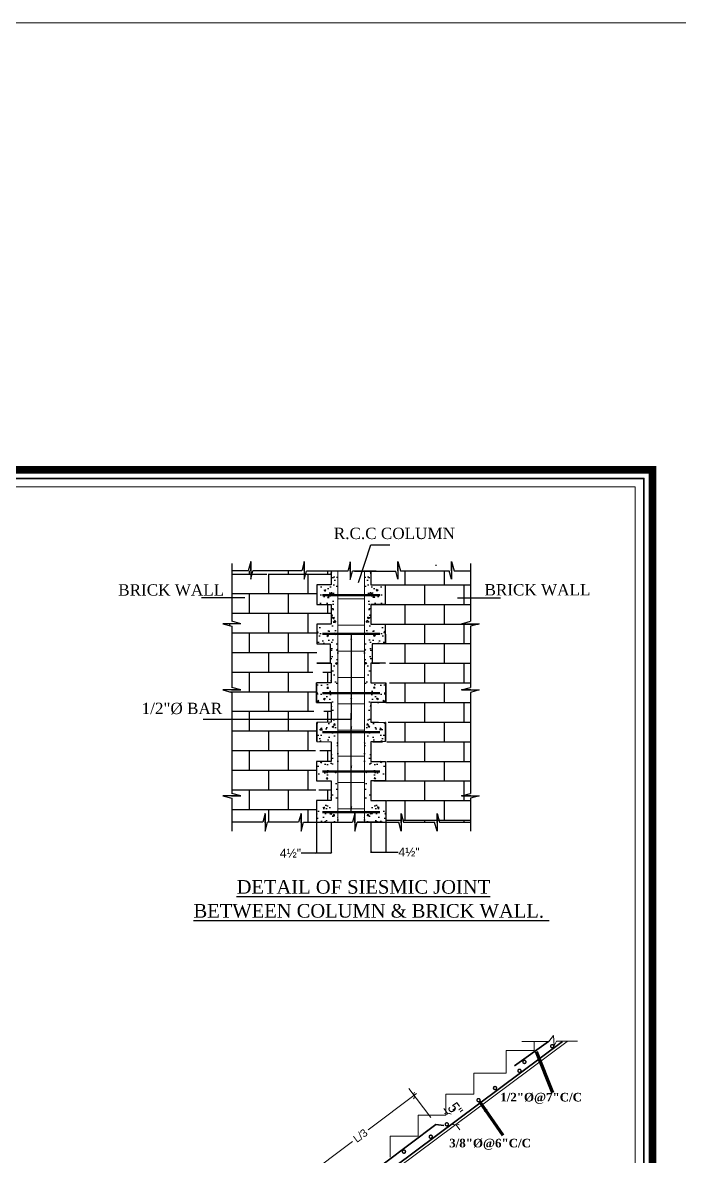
# Model space of a CAD drawing. Header units: inches. Extents: x 77090 to 90659, y -228139 to -226123.
# Drawn here: x 83325 to 84004, y -227295 to -226123 of the extents above; entities that cross this region are included whole.
import ezdxf

# ---------------------------------------------------------------- set-up
doc = ezdxf.new("R2010")
doc.units = ezdxf.units.IN
doc.header["$LTSCALE"] = 15
doc.header["$MEASUREMENT"] = 0
doc.header["$PDMODE"] = 66
doc.linetypes.add('ACAD_ISO02W100', pattern=[15, 12, -3])
doc.linetypes.add('DASHDOT2', pattern=[0.5, 0.25, -0.125, 0, -0.125])
doc.layers.get('0').update_dxf_attribs({"lineweight": 25})
doc.layers.get('Defpoints').update_dxf_attribs({"lineweight": 25})
doc.layers.add('7-Dimention', color=8, linetype='Continuous')
doc.layers.add('H', color=8, linetype='Continuous')
for name, color, linetype, lineweight in [('doted1', 30, 'ACAD_ISO02W100', 13), ('GRID', 8, 'Continuous', 13), ('HACH', 8, 'Continuous', 13), ('HATCH', 8, 'Continuous', 0), ('level', 7, 'Continuous', 13), ('STEEL', 211, 'Continuous', 35), ('STEEL-1', 11, 'Continuous', 0), ('STIRRUP', 240, 'Continuous', 0), ('text', 8, 'Continuous', 25), ('TEXTS', 41, 'Continuous', 13), ('wall', 240, 'Continuous', 13), ('walls', 5, 'Continuous', 50)]:
    doc.layers.add(name, color=color, linetype=linetype, lineweight=lineweight)
doc.styles.add('Arial', font='arial.ttf', dxfattribs={"height": 9})
doc.styles.add('BOUNDARY', font='times.ttf', dxfattribs={"height": 5})
doc.styles.get("Standard").update_dxf_attribs({"font": 'trebuc.ttf'})
doc.styles.add('style10', font='stylu.ttf', dxfattribs={"height": 12})
doc.styles.add('tex9', font='times.ttf', dxfattribs={"height": 9})
doc.styles.add('XFINE', font='romans.shx')
doc.dimstyles.new('BOUNDARY DETAIL', dxfattribs={"dimtxt": 5, "dimasz": 2, "dimexe": 0.1, "dimexo": 0.5, "dimgap": 0.5, "dimtad": 0, "dimdec": 1, "dimzin": 0, "dimdsep": 46, "dimlunit": 4, "dimtxsty": 'BOUNDARY', "dimblk": 'ARCHTICK', "dimcen": 9, "dimdle": 1, "dimadec": 0, "dimazin": 0, "dimtfac": 1, "dimtdec": 1, "dimtofl": 0, "dimtmove": 0, "dimatfit": 3, "dimfxl": 0, "dimfrac": 1, "dimtolj": 1, "dimtzin": 0, "dimarcsym": 0})
doc.dimstyles.new('Standard 1', dxfattribs={"dimtxt": 9, "dimasz": 8, "dimexe": 9, "dimexo": 9, "dimgap": 3, "dimtad": 1, "dimdec": 1, "dimlfac": -1, "dimzin": 3, "dimdsep": 46, "dimlunit": 4, "dimtxsty": 'XFINE', "dimblk": 'ARCHTICK', "dimcen": 0.09, "dimdle": 9, "dimclrd": 42, "dimclre": 6, "dimclrt": 7, "dimadec": 0, "dimazin": 0, "dimtfac": 1, "dimtdec": 1, "dimtofl": 0, "dimtmove": 2, "dimatfit": 3, "dimldrblk": 'ARCHTICK', "dimfxl": 0, "dimtolj": 1, "dimtzin": 0, "dimlwd": -1, "dimlwe": -1, "dimarcsym": 0})
doc.dimstyles.new('STANDARD$7', dxfattribs={"dimtxt": 2, "dimasz": 3, "dimexe": 2, "dimexo": 1, "dimgap": 0.5, "dimtad": 3, "dimzin": 3, "dimdsep": 46, "dimlunit": 4, "dimtxsty": 'Standard', "dimcen": 0.0625, "dimclrd": 256, "dimclre": 256, "dimclrt": 256, "dimadec": 0, "dimazin": 0, "dimtfac": 1, "dimtmove": 0, "dimatfit": 3, "dimfxl": 0, "dimtolj": 1, "dimtzin": 0, "dimarcsym": 0})

# ---------------------------------------------------------------- blocks, each defined once
blk = doc.blocks.new('_Integral')
at = {"color": 0, "linetype": 'ByBlock', "lineweight": -2}
for centre, start, end in [((0.44, -0.09), 102, 168), ((-0.44, 0.09), 282, 348)]:
    blk.add_arc(centre, 0.454, start, end, dxfattribs=at)
blk = doc.blocks.new('*D74')
at = {"layer": 'Defpoints', "color": 0}
for p in [(83762.7, -227252.3), (83770.9, -227263.1), (83772.8, -227261.7)]:
    blk.add_point(p, dxfattribs=at)
at = {"layer": 'GRID', "color": 42}
for p, q in [((83764.7, -227250.8), (83760.5, -227245.2)), ((83772.8, -227261.7), (83777, -227267.3))]:
    blk.add_line(p, q, dxfattribs=at)
at = {"layer": 'GRID'}
for p, q in [((83769.9, -227246.9), (83771.9, -227245.4)), ((83778.1, -227257.7), (83780, -227256.3))]:
    blk.add_line(p, q, dxfattribs=at)
at = {"layer": 'GRID', "color": 42, "xscale": 7, "yscale": 7, "zscale": 7}
for p, rotation in [((83764.7, -227250.8), 306.8603858183906), ((83772.8, -227261.7), 126.8603858183906)]:
    blk.add_blockref('_Integral', p, dxfattribs=dict(at, rotation=rotation))
at = {"layer": 'GRID', "color": 7, "insert": (83772.3, -227246.2), "char_height": 12, "attachment_point": 5, "rotation": 306.8604, "style": 'style10'}
blk.add_mtext('\\A1;{\\fTechnic|b0|i0|c2|p2;5"}', dxfattribs=at)
blk = doc.blocks.new('_ArchTick')
at = {"color": 0, "linetype": 'ByBlock', "lineweight": 5, "const_width": 0.15}
blk.add_lwpolyline([(-0.5, -0.5), (0.5, 0.5)], dxfattribs=at)
blk = doc.blocks.new('*D76')
at = {"layer": 'Defpoints', "color": 0, "linetype": 'ByBlock'}
for p in [(83729.7, -227231.7), (83752.3, -227261.9), (83641.2, -227345.2)]:
    blk.add_point(p, dxfattribs=at)
at = {"layer": 'GRID', "linetype": 'ByBlock'}
for p, q in [((83746.9, -227254.7), (83724.3, -227224.5)), ((83635.8, -227338), (83613.2, -227307.8))]:
    blk.add_line(p, q, dxfattribs=at)
at = {"layer": 'GRID', "color": 42, "linetype": 'ByBlock'}
for p, q in [((83732.1, -227229.9), (83682.1, -227267.4)), ((83616.2, -227316.8), (83666.2, -227279.3))]:
    blk.add_line(p, q, dxfattribs=at)
at = {"layer": 'GRID', "color": 42, "linetype": 'ByBlock', "xscale": 7, "yscale": 7, "zscale": 7}
for p, rotation in [((83729.7, -227231.7), 36.86989764589928), ((83618.6, -227315), 216.8698976458993)]:
    blk.add_blockref('_Integral', p, dxfattribs=dict(at, rotation=rotation))
at = {"layer": 'GRID', "color": 7, "linetype": 'ByBlock', "insert": (83674.2, -227273.4), "char_height": 12, "attachment_point": 5, "rotation": 36.8699, "style": 'style10'}
blk.add_mtext('\\A1;{\\H0.66667x;L/3}', dxfattribs=at)
blk = doc.blocks.new('*D79')
at = {"layer": '7-Dimention', "color": 0, "linetype": 'Continuous', "lineweight": -2}
for p, q in [((83685.1, -226950.1), (83685.1, -226980.4)), ((83700.4, -226950.1), (83700.4, -226980.4)), ((83685.1, -226980.3), (83701.4, -226980.3)), ((83700.4, -226980.3), (83713.4, -226980.3))]:
    blk.add_line(p, q, dxfattribs=at)
at = {"layer": 'Defpoints', "color": 0, "linetype": 'Continuous'}
for p in [(83685.1, -226949.6), (83700.4, -226949.6), (83685.1, -226980.3)]:
    blk.add_point(p, dxfattribs=at)
at = {"layer": '7-Dimention', "color": 0, "linetype": 'Continuous', "lineweight": -2, "xscale": 2, "yscale": 2, "zscale": 2, "rotation": 180}
blk.add_blockref('_ArchTick', (83685.1, -226980.3), dxfattribs=at)
at = {"layer": '7-Dimention', "color": 0, "linetype": 'Continuous', "lineweight": -2, "xscale": 2, "yscale": 2, "zscale": 2}
blk.add_blockref('_ArchTick', (83700.4, -226980.3), dxfattribs=at)
at = {"layer": '7-Dimention', "color": 4, "linetype": 'Continuous', "insert": (83724.5, -226980.3), "char_height": 9, "attachment_point": 5, "style": 'Arial'}
blk.add_mtext('\\A1;4½"', dxfattribs=at)
blk = doc.blocks.new('*D80')
at = {"layer": '7-Dimention', "color": 0, "linetype": 'Continuous', "lineweight": -2}
for p, q in [((83628.8, -226950.1), (83628.8, -226981.6)), ((83644.1, -226950.1), (83644.1, -226981.6)), ((83628.8, -226981.5), (83613, -226981.5)), ((83644.1, -226981.5), (83627.8, -226981.5))]:
    blk.add_line(p, q, dxfattribs=at)
at = {"layer": 'Defpoints', "color": 0, "linetype": 'Continuous'}
for p in [(83628.8, -226949.6), (83644.1, -226949.6), (83644.1, -226981.5)]:
    blk.add_point(p, dxfattribs=at)
at = {"layer": '7-Dimention', "color": 0, "linetype": 'Continuous', "lineweight": -2, "xscale": 2, "yscale": 2, "zscale": 2, "rotation": 180}
blk.add_blockref('_ArchTick', (83628.8, -226981.5), dxfattribs=at)
at = {"layer": '7-Dimention', "color": 0, "linetype": 'Continuous', "lineweight": -2, "xscale": 2, "yscale": 2, "zscale": 2}
blk.add_blockref('_ArchTick', (83644.1, -226981.5), dxfattribs=at)
at = {"layer": '7-Dimention', "color": 4, "linetype": 'Continuous', "insert": (83601.9, -226981.5), "char_height": 9, "attachment_point": 5, "style": 'Arial'}
blk.add_mtext('\\A1;4½"', dxfattribs=at)

msp = doc.modelspace()

# ---------------------------------------------------------------- hatches: boundary and pattern name
at = {"layer": 'HATCH', "linetype": 'DASHDOT2', "lineweight": 25, "ltscale": 0.005}
h = msp.add_hatch(dxfattribs=at)
h.set_pattern_fill('AR-B816', color=256, scale=2.533229, style=0)
h.set_pattern_definition([(0, (-47195.718, 119366.223), (0, 20.2658291), []), (90, (-47195.718, 119366.223), (-20.2658291, 20.2658291), [20.265829, -20.265829])])
h.paths.add_polyline_path([(83635.36, -226785.15), (83635.36, -226805.56), (83644.09, -226805.56), (83644.09, -226785.3)])
h.paths.add_polyline_path([(83636.42, -226825.89), (83636.42, -226846.22), (83644.09, -226846.09), (83644.09, -226825.89)])
h.paths.add_polyline_path([(83627.79, -226866.23), (83627.79, -226886.63), (83632.16, -226886.63), (83632.16, -226866.23)])
h.paths.add_polyline_path([(83541.34, -226741.84), (83541.34, -226689.69), (83574.74, -226689.69), (83577.43, -226680.09), (83577.43, -226698.44), (83579.71, -226690.08), (83644.09, -226690.08), (83644.09, -226704.23), (83629.25, -226704.23), (83629.25, -226724.44), (83644.09, -226724.44), (83644.09, -226744.76), (83629.25, -226744.76), (83629.17, -226765.1), (83629.17, -226780.45), (83624.88, -226780.45), (83624.88, -226809.17), (83628.75, -226809.17), (83628.75, -226825.89), (83626.16, -226825.89), (83626.16, -226847.1), (83629.21, -226847.1), (83629.21, -226866.18), (83644.09, -226866.36), (83644.09, -226886.62), (83628.91, -226886.63), (83628.91, -226906.77), (83644.09, -226906.9), (83644.09, -226927.19), (83631.33, -226927.19), (83631.33, -226906.89), (83628.04, -226906.89), (83628.04, -226927.19), (83628.83, -226927.19), (83628.83, -226949.6), (83615.43, -226949.6), (83612.92, -226958.77), (83612.92, -226940.43), (83610.35, -226949.6), (83541.34, -226949.6), (83541.34, -226924.75), (83532.17, -226922.24), (83550.52, -226922.24), (83541.34, -226919.67), (83541.34, -226815.31), (83532.17, -226812.81), (83550.52, -226812.81), (83541.34, -226810.24), (83541.34, -226746.92), (83532.17, -226744.41), (83550.52, -226744.41)])
h = msp.add_hatch(dxfattribs=at)
h.set_pattern_fill('AR-B816', color=256, scale=2.533229, style=0)
h.set_pattern_definition([(180, (55510.526, -146694.739), (0, 20.265829), []), (90, (55510.526, -146694.739), (20.265829, 20.265829), [20.265829, -20.265829])])
h.paths.add_polyline_path([(83693.86, -226785.15), (83693.86, -226805.56), (83685.13, -226805.56), (83685.13, -226785.3)])
h.paths.add_polyline_path([(83692.8, -226825.89), (83692.8, -226846.22), (83685.13, -226846.09), (83685.13, -226825.89)])
h.paths.add_polyline_path([(83701.43, -226866.23), (83701.43, -226886.63), (83697.06, -226886.63), (83697.06, -226866.23)])
h.paths.add_polyline_path([(83787.88, -226741.84), (83787.88, -226689.69), (83754.48, -226689.69), (83751.79, -226680.09), (83751.79, -226698.44), (83749.51, -226690.08), (83685.13, -226690.08), (83685.13, -226704.23), (83699.98, -226704.23), (83699.98, -226724.44), (83685.13, -226724.44), (83685.13, -226744.76), (83699.98, -226744.76), (83700.05, -226765.1), (83700.05, -226780.45), (83704.34, -226780.45), (83704.34, -226809.17), (83700.47, -226809.17), (83700.47, -226825.89), (83703.06, -226825.89), (83703.06, -226847.1), (83700.01, -226847.1), (83700.01, -226866.18), (83685.13, -226866.36), (83685.13, -226886.62), (83700.31, -226886.63), (83700.31, -226906.77), (83685.13, -226906.9), (83685.13, -226927.19), (83697.89, -226927.19), (83697.89, -226906.89), (83701.18, -226906.89), (83701.18, -226927.19), (83700.39, -226927.19), (83700.39, -226949.6), (83713.79, -226949.6), (83716.3, -226958.77), (83716.3, -226940.43), (83718.87, -226949.6), (83787.88, -226949.6), (83787.88, -226924.75), (83797.05, -226922.24), (83778.7, -226922.24), (83787.88, -226919.67), (83787.88, -226815.31), (83797.05, -226812.81), (83778.7, -226812.81), (83787.88, -226810.24), (83787.88, -226746.92), (83797.05, -226744.41), (83778.7, -226744.41)])
at = {"layer": 'text', "ltscale": 0.005}
h = msp.add_hatch(dxfattribs=at)
h.set_pattern_fill('AR-CONC', color=256, scale=2.533229, style=0)
h.set_pattern_definition([(50, (111818.695, -146694.739), (18.1698403, -1.589655), [1.8999215, -20.8991362]), (355, (111818.695, -146694.739), (-3.5148885, 19.0547465), [1.519937, -16.719309]), (100.4514, (111820.209, -146694.871), (14.6549653, 17.46508), [1.6146847, -17.7615327]), (46.1842, (111818.695, -146689.672), (27.035656, -4.192975), [2.849882, -31.348704]), (96.6356, (111820.948, -146690.022), (23.677143, 24.676633), [2.422027, -26.642295]), (351.1842, (111818.695, -146689.672), (23.677124, 24.676651), [2.279906, -25.0789635]), (21, (111821.228, -146690.939), (15.1210204, -10.199257), [1.8999215, -20.8991362]), (326, (111821.228, -146690.939), (6.1637337, 18.3697086), [1.519937, -16.719309]), (71.4514, (111822.488, -146691.789), (21.2847602, 8.170435), [1.6146847, -17.7615327]), (37.5, (111818.6947, -146694.739), (0.30803694, 8.4329624), [0, -16.5166507, 0, -16.9726318, 0, -16.7826397]), (7.5, (111818.695, -146694.739), (6.6641528, 9.9913504), [0, -9.6769334, 0, -16.1366664, 0, -6.3964023]), (327.5, (111813.0456, -146694.739), (13.5229428, -0.57136647), [0, -6.3330716, 0, -19.7591833, 0, -26.2189163]), (317.5, (111810.512, -146694.739), (14.773439, 2.535888), [0, -8.232993, 0, -13.1221243, 0, -18.6192304])])
edge = h.paths.add_edge_path()
edge.add_line((83650.93, -226690.08), (83644.09, -226690.08))
edge.add_line((83644.09, -226690.08), (83644.09, -226704.23))
edge.add_line((83644.09, -226704.23), (83629.25, -226704.23))
edge.add_line((83629.25, -226704.23), (83629.25, -226724.44))
edge.add_line((83629.25, -226724.44), (83644.09, -226724.44))
edge.add_line((83644.09, -226724.44), (83644.09, -226744.76))
edge.add_line((83644.09, -226744.76), (83629.25, -226744.76))
edge.add_line((83629.25, -226744.76), (83629.17, -226765.1))
edge.add_line((83629.17, -226765.1), (83642.89, -226765.1))
edge.add_line((83642.89, -226765.1), (83642.89, -226784.94))
edge.add_line((83642.89, -226784.94), (83629.17, -226785.05))
edge.add_line((83629.17, -226785.05), (83644.09, -226785.3))
edge.add_line((83644.09, -226785.3), (83644.09, -226805.56))
edge.add_line((83644.09, -226805.56), (83628.75, -226805.56))
edge.add_line((83628.75, -226805.56), (83628.75, -226825.89))
edge.add_line((83628.75, -226825.89), (83644.09, -226825.89))
edge.add_line((83644.09, -226825.89), (83644.09, -226846.09))
edge.add_line((83644.09, -226846.09), (83629.21, -226846.34))
edge.add_line((83629.21, -226846.34), (83629.21, -226866.18))
edge.add_line((83629.21, -226866.18), (83644.09, -226866.36))
edge.add_line((83644.09, -226866.36), (83644.09, -226886.62))
edge.add_line((83644.09, -226886.62), (83628.91, -226886.63))
edge.add_line((83628.91, -226886.63), (83628.91, -226906.77))
edge.add_line((83628.91, -226906.77), (83640.94, -226906.87))
edge.add_line((83640.94, -226906.87), (83640.94, -226905.62))
edge.add_ellipse((83640.87, -226905.54), major_axis=(-0.005, -0.394), ratio=0.1702686, start_angle=0, end_angle=360)
edge.add_line((83640.94, -226905.22), (83640.94, -226906.87))
edge.add_line((83640.94, -226906.87), (83644.09, -226906.9))
edge.add_line((83644.09, -226906.9), (83644.09, -226927.19))
edge.add_line((83644.09, -226927.19), (83628.83, -226927.19))
edge.add_line((83628.83, -226927.19), (83628.83, -226949.6))
edge.add_line((83628.83, -226949.6), (83650.93, -226949.6))
edge.add_line((83650.93, -226949.6), (83650.93, -226690.08))
h = msp.add_hatch(dxfattribs=at)
h.set_pattern_fill('AR-CONC', color=256, scale=2.533229, style=0)
h.set_pattern_definition([(130, (55510.526, -146694.739), (-18.1698403, -1.589655), [1.8999215, -20.8991362]), (185, (55510.526, -146694.739), (3.5148885, 19.0547465), [1.519937, -16.719309]), (79.5486, (55509.011, -146694.871), (-14.6549653, 17.46508), [1.6146847, -17.7615327]), (133.8158, (55510.526, -146689.672), (-27.035656, -4.192975), [2.849882, -31.348704]), (83.3644, (55508.273, -146690.022), (-23.677143, 24.676633), [2.422027, -26.642295]), (188.8158, (55510.526, -146689.672), (-23.677124, 24.676651), [2.279906, -25.0789635]), (159, (55507.992, -146690.939), (-15.1210204, -10.199257), [1.8999215, -20.8991362]), (214, (55507.992, -146690.939), (-6.1637337, 18.3697086), [1.519937, -16.719309]), (108.5486, (55506.732, -146691.789), (-21.2847602, 8.170435), [1.6146847, -17.7615327]), (142.5, (55510.5256, -146694.739), (-0.30803694, 8.4329624), [0, -16.5166507, 0, -16.9726318, 0, -16.7826397]), (172.5, (55510.526, -146694.739), (-6.6641528, 9.9913504), [0, -9.6769334, 0, -16.1366664, 0, -6.3964023]), (212.5, (55516.175, -146694.739), (-13.5229428, -0.57136647), [0, -6.3330716, 0, -19.7591833, 0, -26.2189163]), (222.5, (55518.708, -146694.739), (-14.773439, 2.535888), [0, -8.232993, 0, -13.1221243, 0, -18.6192304])])
edge = h.paths.add_edge_path()
edge.add_line((83678.29, -226690.08), (83685.13, -226690.08))
edge.add_line((83685.13, -226690.08), (83685.13, -226704.23))
edge.add_line((83685.13, -226704.23), (83699.98, -226704.23))
edge.add_line((83699.98, -226704.23), (83699.98, -226724.44))
edge.add_line((83699.98, -226724.44), (83685.13, -226724.44))
edge.add_line((83685.13, -226724.44), (83685.13, -226744.76))
edge.add_line((83685.13, -226744.76), (83699.98, -226744.76))
edge.add_line((83699.98, -226744.76), (83700.05, -226765.1))
edge.add_line((83700.05, -226765.1), (83686.33, -226765.1))
edge.add_line((83686.33, -226765.1), (83686.33, -226784.94))
edge.add_line((83686.33, -226784.94), (83700.05, -226785.05))
edge.add_line((83700.05, -226785.05), (83685.13, -226785.3))
edge.add_line((83685.13, -226785.3), (83685.13, -226805.56))
edge.add_line((83685.13, -226805.56), (83700.47, -226805.56))
edge.add_line((83700.47, -226805.56), (83700.47, -226825.89))
edge.add_line((83700.47, -226825.89), (83685.13, -226825.89))
edge.add_line((83685.13, -226825.89), (83685.13, -226846.09))
edge.add_line((83685.13, -226846.09), (83700.01, -226846.34))
edge.add_line((83700.01, -226846.34), (83700.01, -226866.18))
edge.add_line((83700.01, -226866.18), (83685.13, -226866.36))
edge.add_line((83685.13, -226866.36), (83685.13, -226886.62))
edge.add_line((83685.13, -226886.62), (83700.31, -226886.63))
edge.add_line((83700.31, -226886.63), (83700.31, -226906.77))
edge.add_line((83700.31, -226906.77), (83688.28, -226906.87))
edge.add_line((83688.28, -226906.87), (83688.28, -226905.62))
edge.add_ellipse((83688.35, -226905.54), major_axis=(0.005, -0.394), ratio=0.1702686, start_angle=0, end_angle=360, ccw=False)
edge.add_line((83688.28, -226905.22), (83688.28, -226906.87))
edge.add_line((83688.28, -226906.87), (83685.13, -226906.9))
edge.add_line((83685.13, -226906.9), (83685.13, -226927.19))
edge.add_line((83685.13, -226927.19), (83700.39, -226927.19))
edge.add_line((83700.39, -226927.19), (83700.39, -226949.6))
edge.add_line((83700.39, -226949.6), (83678.29, -226949.6))
edge.add_line((83678.29, -226949.6), (83678.29, -226690.08))

# ---------------------------------------------------------------- linework, layer by layer
at = {"layer": 'doted1', "linetype": 'ByBlock', "ltscale": 0.3, "const_width": 7.79}
msp.add_lwpolyline([(82395.43, -227702.72), (82395.43, -226585.45), (83976.07, -226585.45), (83976.07, -227702.72)], close=True, dxfattribs=at)
at = {"layer": 'H'}
for p, q in [((83541.34, -226682.1), (83541.34, -226741.84)), ((83560.8, -226680.09), (83558.11, -226689.69)), ((83560.8, -226689.69), (83560.8, -226680.09)), ((83560.8, -226680.09), (83560.8, -226698.44)), ((83616.22, -226680.09), (83613.53, -226689.69)), ((83616.22, -226689.69), (83616.22, -226680.09)), ((83616.22, -226680.09), (83616.22, -226698.44)), ((83663.81, -226680.48), (83661.12, -226690.08)), ((83663.81, -226690.08), (83663.81, -226680.48)), ((83663.81, -226680.48), (83663.81, -226698.83)), ((83713, -226689.69), (83713, -226680.09)), ((83713, -226680.09), (83713, -226698.44)), ((83713, -226680.09), (83715.69, -226689.69)), ((83768.42, -226689.69), (83768.42, -226680.09)), ((83768.42, -226680.09), (83768.42, -226698.44)), ((83768.42, -226680.09), (83771.11, -226689.69)), ((83787.88, -226682.1), (83787.88, -226741.84)), ((83558.11, -226689.69), (83541.34, -226689.69)), ((83560.8, -226698.44), (83563.19, -226689.69)), ((83613.53, -226689.69), (83563.19, -226689.69)), ((83616.22, -226698.44), (83618.5, -226690.08)), ((83661.12, -226690.08), (83618.5, -226690.08)), ((83663.81, -226698.83), (83666.2, -226690.08)), ((83690.67, -226690.08), (83666.2, -226690.08)), ((83668.1, -226690.08), (83710.72, -226690.08)), ((83713, -226698.44), (83710.72, -226690.08)), ((83715.69, -226689.69), (83766.03, -226689.69)), ((83768.42, -226698.44), (83766.03, -226689.69)), ((83771.11, -226689.69), (83787.88, -226689.69)), ((83550.52, -226744.41), (83532.17, -226744.41)), ((83532.17, -226744.41), (83541.34, -226746.92)), ((83550.52, -226744.41), (83541.34, -226741.84)), ((83778.7, -226744.41), (83787.88, -226741.84)), ((83778.7, -226744.41), (83797.05, -226744.41)), ((83797.05, -226744.41), (83787.88, -226746.92)), ((83541.34, -226746.92), (83541.34, -226810.24)), ((83787.88, -226746.92), (83787.88, -226810.24)), ((83550.52, -226812.81), (83532.17, -226812.81)), ((83532.17, -226812.81), (83541.34, -226815.31)), ((83540.91, -226812.81), (83550.52, -226812.81)), ((83550.52, -226812.81), (83541.34, -226810.24)), ((83778.7, -226812.81), (83787.88, -226810.24)), ((83788.31, -226812.81), (83778.7, -226812.81)), ((83778.7, -226812.81), (83797.05, -226812.81)), ((83797.05, -226812.81), (83787.88, -226815.31)), ((83541.34, -226815.31), (83541.34, -226919.67)), ((83787.88, -226815.31), (83787.88, -226919.67)), ((83550.52, -226922.24), (83541.34, -226919.67)), ((83778.7, -226922.24), (83787.88, -226919.67)), ((83550.52, -226922.24), (83532.17, -226922.24)), ((83532.17, -226922.24), (83541.34, -226924.75)), ((83540.91, -226922.24), (83550.52, -226922.24)), ((83541.34, -226924.75), (83541.34, -226958.78)), ((83788.31, -226922.24), (83778.7, -226922.24)), ((83778.7, -226922.24), (83797.05, -226922.24)), ((83797.05, -226922.24), (83787.88, -226924.75)), ((83787.88, -226924.75), (83787.88, -226958.78)), ((83575.81, -226940.43), (83573.24, -226949.6)), ((83575.81, -226950.03), (83575.81, -226940.43)), ((83575.81, -226940.43), (83575.81, -226958.77)), ((83612.92, -226940.43), (83610.35, -226949.6)), ((83612.92, -226950.03), (83612.92, -226940.43)), ((83612.92, -226940.43), (83612.92, -226958.77)), ((83668.54, -226940.43), (83665.97, -226949.6)), ((83668.54, -226950.03), (83668.54, -226940.43)), ((83668.54, -226940.43), (83668.54, -226958.77)), ((83716.3, -226950.03), (83716.3, -226940.43)), ((83716.3, -226940.43), (83716.3, -226958.77)), ((83716.3, -226940.43), (83718.87, -226949.6)), ((83753.41, -226950.03), (83753.41, -226940.43)), ((83753.41, -226940.43), (83753.41, -226958.77)), ((83753.41, -226940.43), (83755.98, -226949.6)), ((83573.24, -226949.6), (83541.34, -226949.6)), ((83575.81, -226958.77), (83578.32, -226949.6)), ((83610.35, -226949.6), (83578.32, -226949.6)), ((83612.92, -226958.77), (83615.43, -226949.6)), ((83615.43, -226949.6), (83665.97, -226949.6)), ((83668.54, -226958.77), (83671.04, -226949.6)), ((83697.19, -226949.6), (83671.04, -226949.6)), ((83671.04, -226949.6), (83713.79, -226949.6)), ((83716.3, -226958.77), (83713.79, -226949.6)), ((83718.87, -226949.6), (83750.9, -226949.6)), ((83753.41, -226958.77), (83750.9, -226949.6)), ((83755.98, -226949.6), (83787.88, -226949.6))]:
    msp.add_line(p, q, dxfattribs=at)
at = {"layer": 'HACH', "ltscale": 10}
msp.add_lwpolyline([(77090.12, -226123.43), (90659.33, -226123.43), (90659.33, -228138.59), (77090.12, -228138.59)], close=True, dxfattribs=at)
at = {"layer": 'HATCH', "ltscale": 0.005}
for p, q in [((83644.09, -226690.08), (83644.09, -226704.23)), ((83644.09, -226724.5), (83644.09, -226744.76)), ((83644.09, -226785.3), (83644.09, -226805.56)), ((83644.09, -226825.83), (83644.09, -226846.09)), ((83644.09, -226866.36), (83644.09, -226886.62)), ((83644.09, -226906.9), (83644.09, -226927.19))]:
    msp.add_line(p, q, dxfattribs=at)
at = {"layer": 'HATCH', "lineweight": 0, "ltscale": 0.005}
for p, q in [((83540.91, -226744.41), (83550.52, -226744.41)), ((83788.31, -226744.41), (83778.7, -226744.41))]:
    msp.add_line(p, q, dxfattribs=at)
at = {"layer": 'level'}
for p, q in [((83868.94, -227175.93), (83840.94, -227175.93)), ((83873.7, -227169.98), (83868.94, -227175.93)), ((83874.63, -227180.65), (83873.7, -227169.98)), ((83874.63, -227180.65), (83877.09, -227175.87)), ((83877.09, -227175.87), (83898.55, -227175.87))]:
    msp.add_line(p, q, dxfattribs=at)
at = {"layer": 'level', "linetype": 'ByBlock', "lineweight": 35, "ltscale": 0.1}
msp.add_lwpolyline([(82404.27, -227693.88), (82404.27, -226594.3), (83967.22, -226594.3), (83967.22, -227693.88)], close=True, dxfattribs=at)
at = {"layer": 'level', "ltscale": 0.25}
msp.add_lwpolyline([(82413.12, -227685.03), (82413.12, -226603.14), (83958.37, -226603.14), (83958.37, -227685.03)], close=True, dxfattribs=at)
at = {"layer": 'STEEL'}
for p, q in [((83620.99, -227371.18), (83883.23, -227175.94)), ((83833.36, -227201.06), (83868.77, -227175.94)), ((83641.24, -227345.15), (83752.29, -227261.87)), ((83752.29, -227261.87), (83760.3, -227262.97))]:
    msp.add_line(p, q, dxfattribs=at)
at = {"layer": 'STEEL', "const_width": 3.21}
for points in [[(83871.77, -227180.9, 1), (83873.21, -227180.9, 1)], [(83843.04, -227197.18, 1), (83844.49, -227197.18, 1)], [(83837.91, -227206.32, 1), (83839.35, -227206.32, 1)], [(83812.67, -227224.15, 1), (83814.11, -227224.15, 1)], [(83795.63, -227236.66, 1), (83797.07, -227236.66, 1)], [(83762.83, -227261.65, 1), (83764.27, -227261.65, 1)], [(83746.24, -227274.43, 1), (83747.69, -227274.43, 1)], [(83718.54, -227289.88, 1), (83719.98, -227289.88, 1)]]:
    msp.add_lwpolyline(points, format="xyb", close=True, dxfattribs=at)
at = {"layer": 'STEEL-1'}
for p, q in [((83650.93, -226690.08), (83650.93, -226949.6)), ((83678.29, -226690.08), (83678.29, -226949.6))]:
    msp.add_line(p, q, dxfattribs=at)
at = {"layer": 'STIRRUP'}
for p, q in [((83650.93, -226718.66), (83678.29, -226718.66)), ((83650.93, -226745.79), (83678.29, -226745.79)), ((83650.93, -226772.92), (83678.29, -226772.92)), ((83650.93, -226800.05), (83678.29, -226800.05)), ((83650.93, -226827.18), (83678.29, -226827.18)), ((83650.93, -226854.3), (83678.29, -226854.3)), ((83650.93, -226881.43), (83678.29, -226881.43)), ((83650.93, -226908.56), (83678.29, -226908.56)), ((83650.93, -226935.69), (83678.29, -226935.69))]:
    msp.add_line(p, q, dxfattribs=at)
at = {"layer": 'text', "ltscale": 0.005}
for p, q in [((83628.75, -226825.89), (83628.75, -226805.54)), ((83700.47, -226825.89), (83700.47, -226805.54)), ((83629.21, -226866.18), (83629.21, -226846.34)), ((83700.01, -226866.18), (83700.01, -226846.34)), ((83628.91, -226886.63), (83628.91, -226906.77)), ((83700.31, -226886.63), (83700.31, -226906.77))]:
    msp.add_line(p, q, dxfattribs=at)
for points in [[(83644.09, -226690.08), (83644.09, -226704.23), (83629.25, -226704.23), (83629.25, -226724.44), (83644.09, -226724.44), (83644.09, -226744.76), (83629.25, -226744.76), (83629.17, -226765.1), (83642.89, -226765.1), (83642.89, -226784.94), (83629.17, -226785.05), (83644.09, -226785.3), (83644.09, -226805.56), (83628.75, -226805.56), (83628.75, -226825.89), (83644.09, -226825.89), (83644.09, -226846.09), (83629.21, -226846.34), (83629.21, -226866.18), (83644.09, -226866.36), (83644.09, -226886.62), (83628.91, -226886.63), (83628.91, -226906.77), (83644.09, -226906.9), (83644.09, -226927.19), (83628.83, -226927.19), (83628.83, -226949.6)], [(83685.13, -226690.08), (83685.13, -226704.23), (83699.98, -226704.23), (83699.98, -226724.44), (83685.13, -226724.44), (83685.13, -226744.76), (83699.98, -226744.76), (83700.05, -226765.1), (83686.33, -226765.1), (83686.33, -226784.94), (83700.05, -226785.05), (83685.13, -226785.3), (83685.13, -226805.56), (83700.47, -226805.56), (83700.47, -226825.89), (83685.13, -226825.89), (83685.13, -226846.09), (83700.01, -226846.34), (83700.01, -226866.18), (83685.13, -226866.36), (83685.13, -226886.62), (83700.31, -226886.63), (83700.31, -226906.77), (83685.13, -226906.9), (83685.13, -226927.19), (83700.39, -226927.19), (83700.39, -226949.6)]]:
    msp.add_lwpolyline(points, dxfattribs=at)
at = {"layer": 'wall', "ltscale": 10}
for p, q in [((83644.13, -227357.45), (83888.05, -227175.94)), ((83853.73, -227185.41), (83853.73, -227175.94)), ((83824.81, -227208.87), (83824.81, -227185.41)), ((83824.81, -227185.41), (83853.73, -227185.41)), ((83791.62, -227230.56), (83791.62, -227208.87)), ((83791.62, -227208.87), (83824.81, -227208.87)), ((83762.7, -227252.25), (83762.7, -227230.56)), ((83762.7, -227230.56), (83791.62, -227230.56)), ((83733.78, -227273.94), (83733.78, -227252.25)), ((83733.78, -227252.25), (83762.7, -227252.25)), ((83704.86, -227295.63), (83704.86, -227273.94)), ((83704.86, -227273.94), (83733.78, -227273.94))]:
    msp.add_line(p, q, dxfattribs=at)
at = {"layer": 'walls', "ltscale": 0.005}
for p, q in [((83635.18, -226714.89), (83694.38, -226714.89)), ((83635.18, -226755.04), (83694.38, -226755.04)), ((83635.18, -226816.28), (83694.38, -226816.28)), ((83635.18, -226856.58), (83694.38, -226856.58)), ((83635.18, -226897.12), (83694.38, -226897.12)), ((83635.18, -226939.22), (83694.38, -226939.22))]:
    msp.add_line(p, q, dxfattribs=at)

# ---------------------------------------------------------------- texts
at = {"layer": 'text', "color": 4, "style": 'tex9'}
for s, height, p in [('R.C.C COLUMN', 11.7, (83646.77, -226656.93)), ('BRICK WALL', 11.7, (83423.9, -226715.37)), ('BRICK WALL', 11.7, (83802.54, -226715.2)), ('1/2"Ø BAR', 11.7, (83448.05, -226837.77)), ('%%UDETAIL OF SIESMIC JOINT', 14.04, (83546.27, -227023.33)), ('%%UBETWEEN COLUMN & BRICK WALL. ', 14.04, (83501.74, -227048.09))]:
    msp.add_text(s, height=height, dxfattribs=at).set_placement(p)
at = {"layer": 'TEXTS', "char_height": 8.8574, "width": 348.3587, "attachment_point": 3, "style": 'style10'}
for s, insert in [('{\\fTimes New Roman|b1|i0|c0|p18;1/2"%%C@7"C/C}', (83903.32, -227229.13)), ('{\\fTimes New Roman|b1|i0|c0|p18;3/8"%%c@6"C/C}', (83850.55, -227276.6))]:
    msp.add_mtext(s, dxfattribs=dict(at, insert=insert))

# ---------------------------------------------------------------- dimensions: what is measured, and where the dimension line sits
at = {"layer": '7-Dimention', "color": 8, "linetype": 'Continuous'}
dim = msp.add_linear_dim(base=(83644.09, -226981.53), p1=(83628.83, -226949.6), p2=(83644.09, -226949.6), angle=180, text='4½"', dimstyle='BOUNDARY DETAIL', override={"dimtxsty": 'Arial', "dimclrt": 4}, dxfattribs=at)
dim.commit()
dim.dimension.update_dxf_attribs({"geometry": '*D80', "text_midpoint": (83601.86, -226981.53), "dimtype": 128})
dim = msp.add_linear_dim(base=(83685.13, -226980.27), p1=(83700.39, -226949.6), p2=(83685.13, -226949.6), text='4½"', dimstyle='BOUNDARY DETAIL', override={"dimtxsty": 'Arial', "dimclrt": 4}, dxfattribs=at)
dim.commit()
dim.dimension.update_dxf_attribs({"geometry": '*D79', "text_midpoint": (83724.52, -226980.27), "dimtype": 128})
at = {"layer": 'GRID', "linetype": 'ByBlock'}
dim = msp.add_aligned_dim(p1=(83641.24, -227345.15), p2=(83752.29, -227261.87), distance=37.68, text='{\\H0.66667x;L/3}', dimstyle='Standard 1', override={"dimasz": 7, "dimtad": 0, "dimtxsty": 'style10', "dimblk1": 'Integral', "dimblk2": 'Integral', "dimsah": 1, "dimdle": 3, "dimclre": 256}, dxfattribs=at)
dim.commit()
dim.dimension.update_dxf_attribs({"geometry": '*D76', "text_midpoint": (83674.15, -227273.36)})
at = {"layer": 'GRID'}
dim = msp.add_linear_dim(base=(83772.83, -227261.67), p1=(83762.7, -227252.25), p2=(83770.86, -227263.14), angle=306.86039, text='{\\fTechnic|b0|i0|c2|p2;5"}', dimstyle='Standard 1', override={"dimasz": 7, "dimtxsty": 'style10', "dimblk1": 'Integral', "dimblk2": 'Integral', "dimsah": 1, "dimdle": 3, "dimclre": 256}, dxfattribs=at)
dim.commit()
dim.dimension.update_dxf_attribs({"geometry": '*D74', "text_midpoint": (83772.29, -227246.16), "dimtype": 129})

# ---------------------------------------------------------------- leaders
at = {"layer": 'HACH', "color": 8}
for points, override in [([(83672.17, -226701.97), (83685.14, -226662.98), (83704.71, -226662.98)], {"dimasz": 2, "dimfxl": 2, "dimarcsym": 1}), ([(83554.67, -226717.76), (83510.1, -226717.76)], {"dimasz": 2, "dimfxl": 2, "dimarcsym": 1}), ([(83774.55, -226717.76), (83819.12, -226717.76)], {"dimasz": 2, "dimfxl": 2, "dimarcsym": 1}), ([(83664.78, -226755.04), (83664.78, -226841.77)], {"dimasz": 6, "dimfxl": 2, "dimarcsym": 1}), ([(83664.78, -226816.28), (83664.78, -226843.49), (83511.72, -226843.49)], {"dimasz": 6, "dimfxl": 2, "dimarcsym": 1}), ([(83664.78, -226939.22), (83664.78, -226836.76)], {"dimasz": 6, "dimfxl": 2, "dimarcsym": 1}), ([(83664.78, -226856.58), (83664.78, -226837.82)], {"dimasz": 6, "dimfxl": 2, "dimarcsym": 1}), ([(83664.78, -226897.12), (83664.78, -226878.37)], {"dimasz": 6, "dimfxl": 2, "dimarcsym": 1})]:
    msp.add_leader(points, dimstyle='BOUNDARY DETAIL', override=override, dxfattribs=at)
at = {"layer": 'TEXTS'}
for points in [[(83855.88, -227186.55), (83872.63, -227228.78)], [(83797.35, -227238.08), (83821.5, -227272.94)]]:
    msp.add_leader(points, dimstyle='STANDARD$7', override={"dimtxt": 9, "dimasz": 12, "dimexe": 0, "dimexo": 7.3125, "dimgap": 0.09, "dimtad": 0, "dimdec": 3, "dimzin": 0, "dimcen": 0.5, "dimtdec": 3, "dimtofl": 0, "dimlwd": 65535, "dimlwe": 65535}, dxfattribs=at)

doc.saveas('drawing.dxf')
